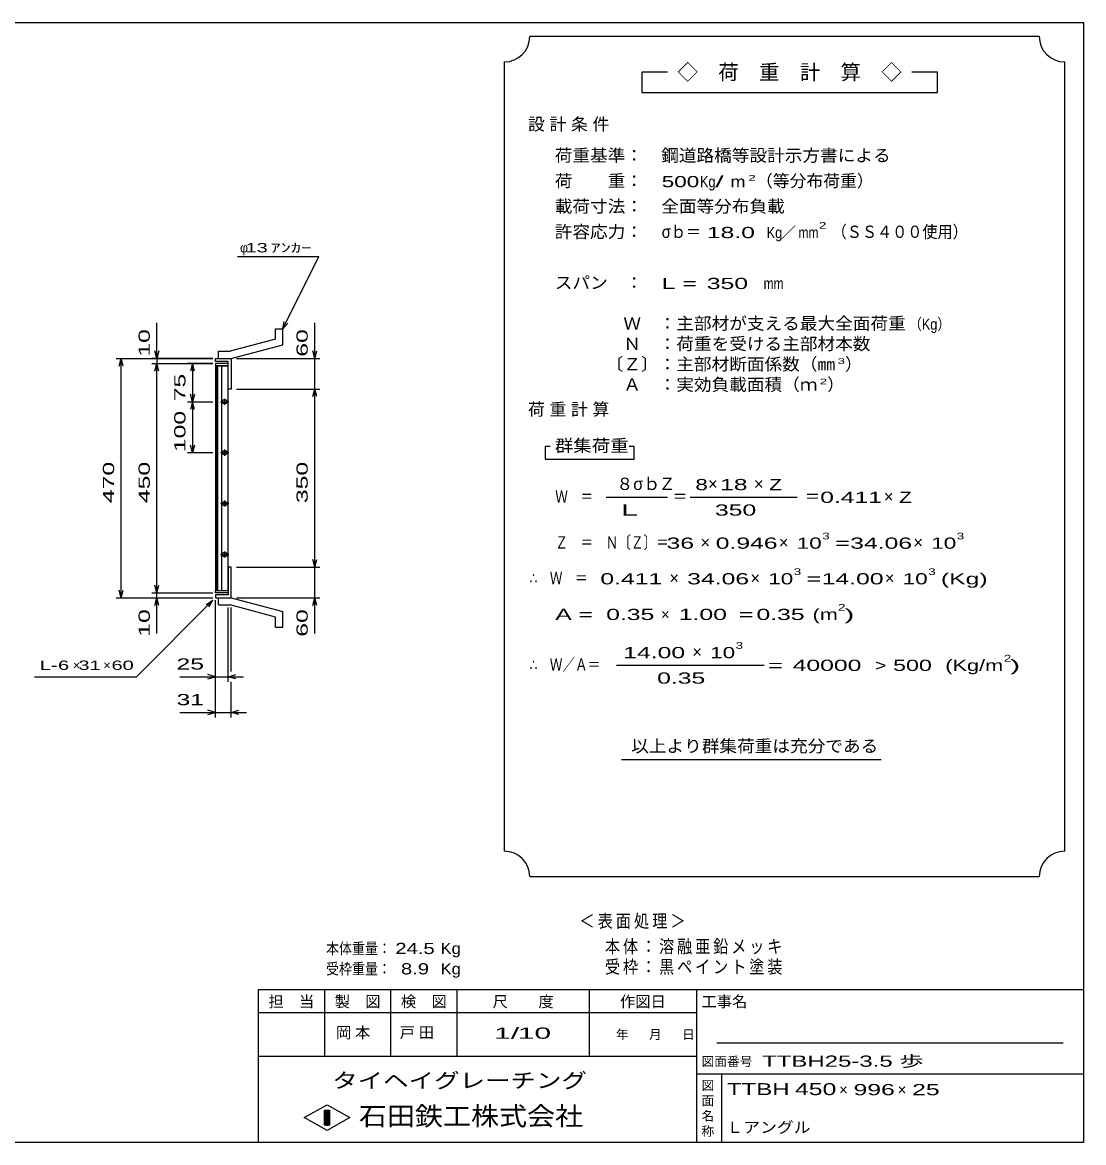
# Model space of a CAD drawing. Units: millimetres, scale not verified. Extents: x -1820 to 1731, y -1282 to 1054.
# Drawn here: x -352 to 1731, y -1146 to 1054 of the extents above; entities that cross this region are included whole.
import ezdxf
from ezdxf.enums import TextEntityAlignment as Align

# ---------------------------------------------------------------- set-up
doc = ezdxf.new("R2010")
doc.units = ezdxf.units.MM
doc.header["$LTSCALE"] = 10
for name, color, linetype, lineweight in [('0_2', 150, 'Continuous', 25), ('16', 3, 'Continuous', 25), ('19', 6, 'Continuous', 25), ('22', 2, 'Continuous', 25)]:
    doc.layers.add(name, color=color, linetype=linetype, lineweight=lineweight)
doc.styles.add('ベクトル', font='')
doc.styles.get('ベクトル').set_extended_font_data('ベクトル')

msp = doc.modelspace()

# ---------------------------------------------------------------- linework, layer by layer
at = {"layer": '0_2'}
for p, q in [((-1729, 1053.5), (1731, 1053.5)), ((1731, 1053.5), (1731, -1146.5)), ((1731, -846.5), (111, -846.5)), ((111, -846.5), (111, -1146.5)), ((241, -846.5), (241, -976.5)), ((371, -976.5), (371, -846.5)), ((501, -846.5), (501, -976.5)), ((761, -976.5), (761, -846.5)), ((971, -846.5), (971, -1146.5)), ((971, -891.5), (111, -891.5)), ((1691, -951.5), (1011, -951.5)), ((111, -976.5), (971, -976.5)), ((971, -1011.5), (1731, -1011.5)), ((1021, -1146.5), (1021, -1011.5)), ((201, -1097.5), (246, -1072.5)), ((246, -1072.5), (291, -1097.5)), ((246, -1122.5), (201, -1097.5)), ((241, -1082.5), (251, -1082.5)), ((241, -1112.5), (241, -1082.5)), ((241, -1082.5), (243, -1082.5)), ((243, -1082.5), (243, -1112.5)), ((245, -1112.5), (245, -1082.5)), ((245, -1082.5), (247, -1082.5)), ((291, -1097.5), (246, -1122.5)), ((247, -1082.5), (247, -1112.5)), ((249, -1112.5), (249, -1082.5)), ((249, -1082.5), (251, -1082.5)), ((251, -1082.5), (251, -1112.5)), ((251, -1082.5), (251, -1112.5)), ((251, -1112.5), (241, -1112.5)), ((243, -1112.5), (245, -1112.5)), ((247, -1112.5), (249, -1112.5)), ((1731, -1146.5), (-1729, -1146.5))]:
    msp.add_line(p, q, dxfattribs=at)
at = {"layer": '16'}
for p, q in [((52, 383.5), (27, 383.5)), ((27, 383.5), (27, 379)), ((27, 379), (52, 379)), ((27, 379), (27, -62)), ((52, 379), (27, 379)), ((28.5, 379), (28.5, -62)), ((31.5, -62), (31.5, 379)), ((39, 379), (39, -62)), ((52, 379), (52, 383.5)), ((52, -62), (52, 379)), ((37, 308.5), (53, 308.5)), ((47, 311.5), (43, 311.5)), ((45, 314.5), (45, 302.5)), ((43, 305.5), (47, 305.5)), ((37, 208.5), (53, 208.5)), ((47, 211.5), (43, 211.5)), ((43, 205.5), (47, 205.5)), ((45, 214.5), (45, 202.5)), ((47, 111.5), (43, 111.5)), ((45, 114.5), (45, 102.5)), ((37, 108.5), (53, 108.5)), ((43, 105.5), (47, 105.5)), ((37, 8.5), (53, 8.5)), ((47, 11.5), (43, 11.5)), ((43, 5.5), (47, 5.5)), ((45, 14.5), (45, 2.5)), ((27, -62), (52, -62)), ((27, -66.5), (27, -62)), ((27, -62), (52, -62)), ((52, -62), (52, -66.5)), ((52, -66.5), (27, -66.5))]:
    msp.add_line(p, q, dxfattribs=at)
for centre, radius, start, end in [((43, 308.5), 3, 90, 270), ((45, 308.5), 4, 46.6, 133.4), ((47, 308.5), 3, 270, 90), ((45, 308.5), 4, 226.6, 313.4), ((43, 208.5), 3, 90, 270), ((45, 208.5), 4, 46.6, 133.4), ((45, 208.5), 4, 226.6, 313.4), ((47, 208.5), 3, 270, 90), ((43, 108.5), 3, 90, 270), ((45, 108.5), 4, 46.6, 133.4), ((47, 108.5), 3, 270, 90), ((45, 108.5), 4, 226.6, 313.4), ((43, 8.5), 3, 90, 270), ((45, 8.5), 4, 46.6, 133.4), ((45, 8.5), 4, 226.6, 313.4), ((47, 8.5), 3, 270, 90)]:
    msp.add_arc(centre, radius, start, end, dxfattribs=at)
at = {"layer": '19'}
for p, q in [((145, 451.5), (159, 451.5)), ((145, 431.5), (145, 451.5)), ((159, 420.5), (159, 451.5)), ((145, 431.5), (56, 407.5)), ((58, 393.5), (159, 420.5)), ((33, 407.5), (56, 407.5)), ((33, 393.5), (33, 407.5)), ((27, 387.5), (27, 393.5)), ((27, 393.5), (57, 393.5)), ((52, 387.5), (27, 387.5)), ((33, 393.5), (58, 393.5)), ((52, 333.5), (52, 387.5)), ((57, 393.5), (58, 392.5)), ((58, 392.5), (58, 333.5)), ((58, 333.5), (52, 333.5)), ((58, -16.5), (52, -16.5)), ((52, -16.5), (52, -70.5)), ((58, -75.5), (58, -16.5)), ((27, -70.5), (27, -76.5)), ((52, -70.5), (27, -70.5)), ((27, -76.5), (57, -76.5)), ((33, -76.5), (58, -76.5)), ((33, -90.5), (33, -76.5)), ((57, -76.5), (58, -75.5)), ((58, -76.5), (159, -103.5)), ((33, -90.5), (56, -90.5)), ((145, -114.5), (56, -90.5)), ((159, -134.5), (159, -103.5)), ((145, -134.5), (145, -114.5)), ((145, -134.5), (159, -134.5))]:
    msp.add_line(p, q, dxfattribs=at)
at = {"layer": '22', "color": 4}
for p, q in [((1643.94, 1025.82), (643.94, 1025.82)), ((593.94, 975.82), (593.94, -574.18)), ((1693.94, -574.18), (1693.94, 975.82)), ((913.94, 955.82), (863.94, 955.82)), ((863.94, 955.82), (863.94, 915.82)), ((1443.94, 955.82), (1393.94, 955.82)), ((1443.94, 915.82), (1443.94, 955.82)), ((863.94, 915.82), (1443.94, 915.82)), ((70, 593.5), (230, 593.5)), ((159, 451.5), (230, 593.5)), ((-88, 393.5), (-88, 463.5)), ((159, 451.5), (162, 466.1)), ((159, 451.5), (169, 462.5)), ((222, 393.5), (222, 463.5)), ((-88, 393.5), (-92, 408.5)), ((-84, 408.5), (-88, 393.5)), ((222, 393.5), (218, 408.5)), ((222, 393.5), (226, 408.5)), ((-168, 393.5), (22, 393.5)), ((-162, 378.5), (-158, 393.5)), ((-154, 378.5), (-158, 393.5)), ((-158, -76.5), (-158, 393.5)), ((22, 393.5), (-98, 393.5)), ((-98, 383.5), (22, 383.5)), ((-92, 368.5), (-88, 383.5)), ((-88, 393.5), (-88, 383.5)), ((-84, 368.5), (-88, 383.5)), ((-88, -66.5), (-88, 383.5)), ((22, 383.5), (-28, 383.5)), ((-18, 383.5), (-22, 368.5)), ((-14, 368.5), (-18, 383.5)), ((-18, 383.5), (-18, 308.5)), ((68, 393.5), (232, 393.5)), ((222, 333.5), (222, 393.5)), ((68, 333.5), (232, 333.5)), ((218, 318.5), (222, 333.5)), ((226, 318.5), (222, 333.5)), ((222, -16.5), (222, 333.5)), ((-28, 308.5), (22, 308.5)), ((-18, 308.5), (-22, 323.5)), ((-18, 308.5), (-22, 293.5)), ((-14, 323.5), (-18, 308.5)), ((-14, 293.5), (-18, 308.5)), ((-18, 308.5), (-18, 208.5)), ((-18, 208.5), (-22, 223.5)), ((-14, 223.5), (-18, 208.5)), ((683.94, 220.82), (673.94, 220.82)), ((673.94, 220.82), (673.94, 195.82)), ((848.94, 220.82), (838.94, 220.82)), ((848.94, 195.82), (848.94, 220.82)), ((-28, 208.5), (22, 208.5)), ((673.94, 195.82), (848.94, 195.82)), ((793.94, 120.82), (913.94, 120.82)), ((958.94, 120.82), (1168.94, 120.82)), ((68, -16.5), (232, -16.5)), ((222, -16.5), (218, -1.5)), ((222, -16.5), (226, -1.5)), ((222, -76.5), (222, -16.5)), ((-158, -76.5), (-162, -61.5)), ((-158, -76.5), (-154, -61.5)), ((-88, -66.5), (-92, -51.5)), ((-88, -66.5), (-84, -51.5)), ((-168, -76.5), (22, -76.5)), ((-128, -231.5), (22, -81.5)), ((-98, -66.5), (22, -66.5)), ((-98, -76.5), (22, -76.5)), ((-92, -91.5), (-88, -76.5)), ((-88, -76.5), (-88, -66.5)), ((-84, -91.5), (-88, -76.5)), ((-88, -146.5), (-88, -76.5)), ((9, -89.5), (22, -81.5)), ((14, -94.5), (22, -81.5)), ((27, -241.5), (27, -81.5)), ((27, -311.5), (27, -81.5)), ((68, -76.5), (232, -76.5)), ((218, -91.5), (222, -76.5)), ((226, -91.5), (222, -76.5)), ((222, -146.5), (222, -76.5)), ((52, -241.5), (52, -95.5)), ((58, -221.5), (58, -95.5)), ((813.94, -209.18), (1103.94, -209.18)), ((-328, -231.5), (-128, -231.5)), ((-43, -231.5), (27, -231.5)), ((27, -231.5), (12, -227.5)), ((12, -235.5), (27, -231.5)), ((27, -231.5), (52, -231.5)), ((52, -231.5), (67, -227.5)), ((67, -235.5), (52, -231.5)), ((52, -231.5), (82, -231.5)), ((58, -311.5), (58, -241.5)), ((-43, -301.5), (27, -301.5)), ((27, -301.5), (12, -297.5)), ((12, -305.5), (27, -301.5)), ((27, -301.5), (58, -301.5)), ((58, -301.5), (73, -297.5)), ((73, -305.5), (58, -301.5)), ((58, -301.5), (88, -301.5)), ((823.94, -394.18), (1333.94, -394.18)), ((643.94, -624.18), (1643.94, -624.18))]:
    msp.add_line(p, q, dxfattribs=at)
for centre, start, end in [((593.94, 1025.82), 270, 0), ((1693.94, 1025.82), 180, 270), ((593.94, -624.18), 0, 90), ((1693.94, -624.18), 90, 180)]:
    msp.add_arc(centre, 50, start, end, dxfattribs=at)

# ---------------------------------------------------------------- texts
at = {"layer": '0_2', "style": 'ベクトル'}
for s, height, p in [('担\u3000当', 21.99, (131, -869.5)), ('製\u3000図', 21.99, (261, -869.5)), ('検\u3000図', 21.99, (391, -869.5)), ('尺\u3000\u3000度', 21.99, (571, -869.5)), ('作図日', 21.99, (821, -869.5)), ('工事名', 21.99, (981, -869.5)), ('年', 18.33, (813, -934)), ('月', 18.33, (878, -934)), ('日', 18.33, (943, -934)), ('図面番号', 18.33, (981, -987)), ('図', 18.33, (981, -1034)), ('面', 18.33, (981, -1064)), ('名', 18.33, (981, -1094)), ('称', 18.33, (981, -1124))]:
    msp.add_text(s, height=height, dxfattribs=at).set_placement(p, align=Align.MIDDLE_LEFT)
at = {"layer": '0_2', "color": 222, "style": 'ベクトル'}
for s, height, width, p in [('タイヘイグレーチング', 29.33, 1.25, (256, -1024.5)), ('石田鉄工株式会社', 36.66, 1.1, (308.5, -1094.5))]:
    msp.add_text(s, height=height, dxfattribs=dict(at, width=width)).set_placement(p, align=Align.MIDDLE_LEFT)
at = {"layer": '22', "style": 'ベクトル'}
for s, height, p in [('◇\u3000荷\u3000重\u3000計\u3000算\u3000◇', 29.33, (933.94, 955.82)), ('（等分布荷重）', 24.19, (1087.94, 742.32)), ('／', 21.99, (1136.44, 640.82)), ('φ', 18.33, (75, 611)), ('）', 24.19, (1262.94, 382.32)), ('）', 24.19, (1227.94, 342.32)), ('８', 24.19, (813.94, 147.32)), ('σｂ', 24.19, (846.94, 147.32)), ('Ｚ', 24.19, (896.94, 147.32)), ('×', 24.19, (993.94, 147.32)), ('×', 24.19, (1083.94, 147.32)), ('×', 24.19, (1338.94, 122.32)), ('×', 24.19, (978.94, 32.32)), ('×', 24.19, (1132.94, 32.32)), ('×', 24.19, (1396.94, 32.32)), ('×', 24.19, (917.94, -37.68)), ('×', 24.19, (1076.94, -37.68)), ('×', 24.19, (1340.94, -37.68)), ('×', 21.99, (901.44, -109.18)), ('×', 24.19, (962.94, -182.68)), ('×', 18.33, (-253, -209)), ('×', 18.33, (-193, -209)), ('×', 21.99, (1251, -1042.5)), ('×', 21.99, (1366, -1042.5))]:
    msp.add_text(s, height=height, dxfattribs=at).set_placement(p, align=Align.MIDDLE_LEFT)
for s, height, width, p in [('荷重基準：\u3000', 24.19, 1.05, (692.94, 792.32)), ('鋼道路橋等設計示方書による', 24.19, 1.05, (901.94, 792.32)), ('荷\u3000\u3000重：\u3000', 24.19, 1.05, (692.94, 742.32)), ('500', 21.99, 1.5, (902.94, 740.82)), ('Kg', 21.99, 0.85, (977.94, 740.82)), ('/', 21.99, 2, (1007.94, 740.82)), ('2', 11, 1.8, (1072.94, 748.32)), ('m', 21.99, 1.2, (1037.94, 740.82)), ('載荷寸法：\u3000', 24.19, 1.05, (692.94, 692.32)), ('全面等分布負載', 24.19, 1.05, (901.94, 692.32)), ('2', 13.2, 1.5, (1211.44, 654.82)), ('許容応力：\u3000', 24.19, 1.05, (692.94, 642.32)), ('σｂ＝', 24.19, 0.9, (902.94, 642.32)), (' 18.0', 21.99, 1.65, (977.94, 640.82)), ('Kg', 21.99, 0.85, (1108.94, 640.82)), ('mm', 21.99, 0.8, (1171.44, 640.82)), ('（ＳＳ４００使用）', 24.19, 0.9, (1236.44, 642.32)), (' 13 ', 18.33, 1.6, (75, 611)), ('ｱﾝｶｰ', 18.33, 1.6, (135, 611)), ('スパン\u3000：\u3000', 24.19, 1.05, (692.94, 542.32)), ('L =', 21.99, 1.65, (902.94, 540.82)), (' 350 ', 21.99, 1.65, (977.94, 540.82)), ('mm', 21.99, 0.8, (1102.94, 540.82)), ('\u3000Ｗ\u3000：主部材が支える最大全面荷重', 24.19, 1.05, (792.94, 462.32)), ('（Kg）', 21.99, 0.85, (1387.94, 460.82)), ('\u3000Ｎ\u3000：荷重を受ける主部材本数', 24.19, 1.05, (792.94, 422.32)), ('〔Ｚ〕：主部材断面係数（㎜', 24.19, 1.05, (792.94, 382.32)), ('3', 11, 1.8, (1247.94, 388.32)), ('\u3000Ａ\u3000：実効負載面積（ｍ', 24.19, 1.05, (792.94, 342.32)), ('2', 11, 1.8, (1212.94, 348.32)), ('群集荷重', 24.19, 1.1, (692.94, 222.32)), ('8', 21.99, 1.5, (968.94, 145.82)), (' 18 ', 21.99, 1.65, (1003.94, 145.82)), ('Z', 21.99, 1.4, (1113.94, 145.82)), ('Ｗ\u3000＝', 24.19, 0.75, (693.94, 122.32)), ('0.411', 21.99, 1.65, (1213.94, 120.82)), ('＝', 24.19, 0.9, (923.94, 122.32)), ('＝', 24.19, 0.9, (1183.94, 122.32)), ('Z', 21.99, 1.4, (1368.94, 120.82)), (' 350 ', 21.99, 1.65, (993.94, 95.82)), ('Ｚ\u3000＝\u3000Ｎ〔Ｚ〕＝', 24.19, 0.75, (693.94, 32.32)), ('3', 13.2, 1.5, (1217.94, 44.82)), ('3', 13.2, 1.5, (1481.94, 44.82)), (' 36 ', 21.99, 1.65, (898.94, 30.82)), ('0.946', 21.99, 1.65, (1008.94, 30.82)), ('10', 21.99, 1.5, (1167.94, 30.82)), ('=', 21.99, 1.7, (1242.94, 30.82)), ('34.06', 21.99, 1.65, (1272.94, 30.82)), ('10', 21.99, 1.5, (1431.94, 30.82)), ('3', 13.2, 1.5, (1161.94, -25.18)), ('3', 13.2, 1.5, (1425.94, -25.18)), ('∴\u3000Ｗ\u3000＝', 24.19, 0.75, (643.94, -37.68)), (' 0.411', 21.99, 1.65, (768.94, -39.18)), ('34.06', 21.99, 1.65, (952.94, -39.18)), ('10', 21.99, 1.5, (1111.94, -39.18)), ('=', 21.99, 1.7, (1186.94, -39.18)), ('14.00', 21.99, 1.65, (1216.94, -39.18)), ('10', 21.99, 1.5, (1375.94, -39.18)), ('(Kg)', 21.99, 1.65, (1450.94, -39.18)), ('A = ', 21.99, 1.65, (693.94, -109.18)), ('0.35', 21.99, 1.65, (793.94, -109.18)), ('1.00', 21.99, 1.65, (936.44, -109.18)), ('=', 21.99, 1.7, (1053.94, -109.18)), ('0.35', 21.99, 1.65, (1088.94, -109.18)), ('(m', 21.99, 1.45, (1198.94, -109.18)), ('2', 13.2, 1.5, (1248.94, -95.18)), (')', 21.99, 2, (1261.44, -109.18)), (' 14.00', 21.99, 1.65, (813.94, -184.18)), ('10', 21.99, 1.5, (997.94, -184.18)), ('3', 13.2, 1.5, (1047.94, -170.18)), (' 25 ', 21.99, 1.65, (-63, -206.5)), ('∴\u3000Ｗ／Ａ＝', 24.19, 0.75, (643.94, -207.68)), (' 40000 ', 21.99, 1.65, (1146.44, -209.18)), (' 500 ', 21.99, 1.55, (1344.44, -209.18)), ('(Kg/m', 21.99, 1.45, (1459.44, -209.18)), ('2', 13.2, 1.5, (1574.44, -195.18)), (')', 21.99, 2, (1586.94, -209.18)), ('L-', 18.33, 1.6, (-318, -209)), (' 6 ', 18.33, 1.6, (-293, -209)), (' 31 ', 18.33, 1.6, (-253, -209)), (' 60 ', 18.33, 1.6, (-188, -209)), ('=', 21.99, 1.7, (1111.44, -209.18)), ('>', 21.99, 1.3, (1321.44, -209.18)), ('0.35', 21.99, 1.65, (893.94, -234.18)), (' 31 ', 21.99, 1.65, (-63, -276.5)), ('以上より群集荷重は充分である', 24.19, 1.05, (842.94, -367.68)), ('本体重量：', 21.99, 0.85, (243.94, -765.18)), (' 24.5', 21.99, 1.35, (368.94, -765.18)), ('Kg', 21.99, 1.1, (468.94, -765.18)), ('受枠重量：', 21.99, 0.85, (243.94, -805.18)), ('  8.9', 21.99, 1.35, (368.94, -805.18)), ('Kg', 21.99, 1.1, (468.94, -805.18)), ('1/', 21.99, 2, (574, -931.5)), (' 10 ', 21.99, 2, (604, -931.5)), ('TTBH25-3.5 歩            ', 21.99, 1.6, (1100, -986.5)), ('TTBH', 23.46, 1.5, (1031, -1041.5)), (' 450 ', 23.46, 1.55, (1151, -1041.5)), (' 996 ', 21.99, 1.65, (1266, -1042.5)), (' 25 ', 21.99, 1.65, (1381, -1042.5)), ('Ｌアングル', 21.99, 1.1, (1030, -1116.5))]:
    msp.add_text(s, height=height, dxfattribs=dict(at, width=width)).set_placement(p, align=Align.MIDDLE_LEFT)
at = {"layer": '22', "style": 'ベクトル', "width": 1.65}
for s, p in [(' 10 ', (-113, 383.5)), (' 60 ', (197, 383.5)), (' 75 ', (-43, 296)), (' 100 ', (-43, 196)), (' 470 ', (-183, 96)), (' 450 ', (-113, 96)), (' 350 ', (197, 96)), (' 10 ', (-113, -166.5)), (' 60 ', (197, -166.5))]:
    msp.add_text(s, height=21.99, rotation=90, dxfattribs=at).set_placement(p, align=Align.MIDDLE_LEFT)
at = {"layer": '22', "attachment_point": 4, "style": 'ベクトル'}
for s, insert, char_height in [('\\T1.28;設計条件', (640.44, 852.32), 24.19), ('\\T1.28;荷重計算', (640.44, 292.32), 24.19), ('\\T1.5;\\W2;\\~L\\~', (798.94, 95.82), 21.99), ('\\T1.2;\\W0.85;＜表面処理＞', (741.44, -712.68), 25.66), ('\\T1.19;\\W0.85;本体：溶融亜鉛メッキ', (791.44, -762.68), 25.66), ('\\T1.19;\\W0.85;受枠：黒ペイント塗装', (791.44, -802.68), 25.66), ('\\T1.25;岡本\u3000', (263.5, -931.5), 21.99), ('\\T1.25;戸田\u3000', (388.5, -931.5), 21.99)]:
    msp.add_mtext(s, dxfattribs=dict(at, insert=insert, char_height=char_height))

doc.saveas('drawing.dxf')
